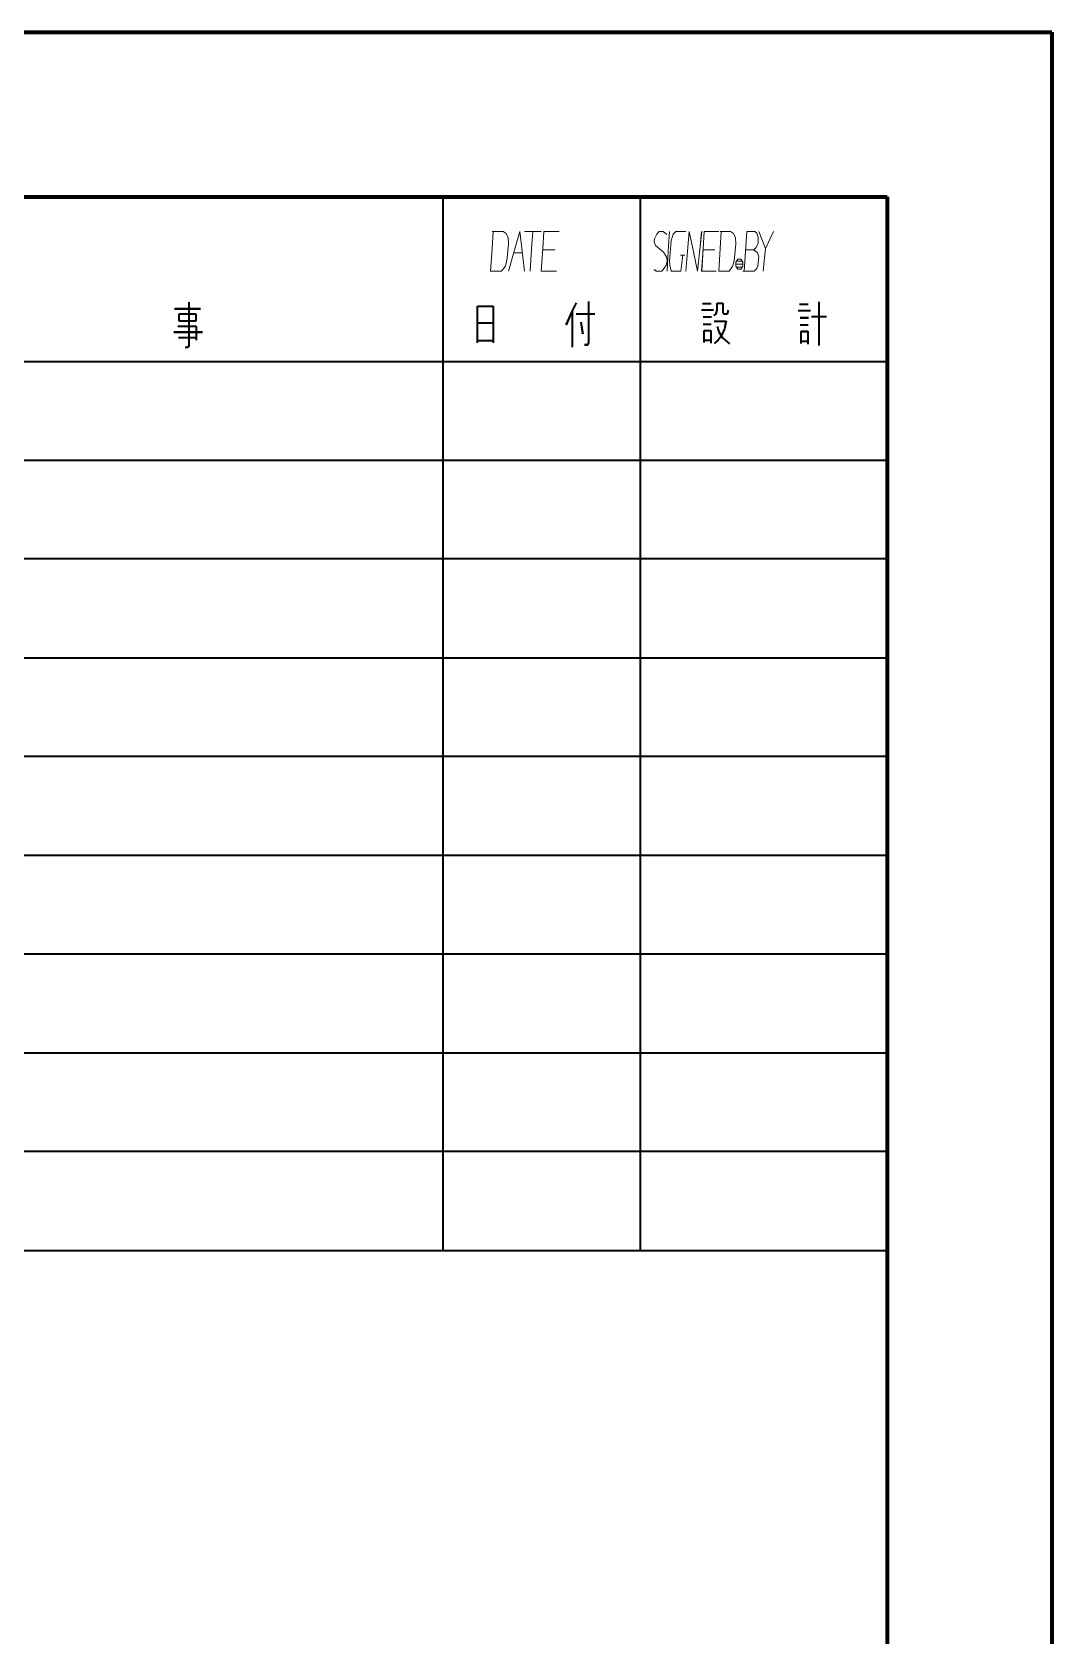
# Model space of a CAD drawing. Header units: millimetres. Extents: x 1333 to 104182, y -62616 to -5704.
# Drawn here: x 51342.1 to 51404.1, y -62119.7 to -62022.3 of the extents above; entities that cross this region are included whole.
import ezdxf

# ---------------------------------------------------------------- set-up
doc = ezdxf.new("R2010")
doc.units = ezdxf.units.MM
doc.header["$LTSCALE"] = 0.5
doc.layers.add('08', color=1, linetype='Continuous')
doc.layers.add('11', color=3, linetype='Continuous')

# ---------------------------------------------------------------- blocks, each defined once
blk = doc.blocks.new('999')
at = {"color": 7, "lineweight": 70}
for p, q in [((73401.98, -10161.12), (75924.98, -10161.12)), ((75924.98, -10161.12), (75924.98, -11943.12)), ((73476.98, -10191.12), (75894.98, -10191.12)), ((75894.98, -10191.12), (75894.98, -11913.12))]:
    blk.add_line(p, q, dxfattribs=at)
at = {"color": 7, "lineweight": 35}
for p, q in [((75813.98, -10191.12), (75813.98, -10383.12)), ((75849.98, -10193.69), (75849.98, -10383.12)), ((75558.98, -10221.12), (75894.98, -10221.12)), ((75558.98, -10239.12), (75894.98, -10239.12)), ((75894.98, -10257.12), (75558.98, -10257.12)), ((75558.98, -10275.12), (75894.98, -10275.12)), ((75894.98, -10293.12), (75558.98, -10293.12)), ((75558.98, -10311.12), (75894.98, -10311.12)), ((75894.98, -10329.12), (75558.98, -10329.12)), ((75558.98, -10347.12), (75894.98, -10347.12)), ((75894.98, -10365.12), (75558.98, -10365.12)), ((75558.98, -10383.12), (75894.98, -10383.12))]:
    blk.add_line(p, q, dxfattribs=at)
at = {"color": 7, "lineweight": 35, "ltscale": 0.021387}
blk.add_line((75849.98, -10191.12), (75849.98, -10193.69), dxfattribs=at)
at = {"color": 7, "lineweight": 35, "ltscale": 0.066351}
blk.add_line((75767.72, -10210.31), (75767.72, -10218.27), dxfattribs=at)
at = {"color": 7, "lineweight": 35, "ltscale": 0.013653}
blk.add_line((75838.27, -10210.44), (75837.59, -10211.94), dxfattribs=at)
at = {"color": 7, "lineweight": 35, "ltscale": 0.061975}
blk.add_line((75840.52, -10210.22), (75840.52, -10217.65), dxfattribs=at)
at = {"color": 7, "lineweight": 35, "ltscale": 0.012939}
for p, q in [((75861.34, -10210.57), (75862.89, -10210.57)), ((75879, -10210.71), (75880.56, -10210.71))]:
    blk.add_line(p, q, dxfattribs=at)
at = {"color": 7, "lineweight": 35, "ltscale": 0.008569}
blk.add_line((75864.01, -10210.5), (75865.04, -10210.5), dxfattribs=at)
at = {"color": 7, "lineweight": 35, "ltscale": 0.010867}
blk.add_line((75864.01, -10211.81), (75864.01, -10210.5), dxfattribs=at)
at = {"color": 7, "lineweight": 35, "ltscale": 0.014679}
blk.add_line((75865.04, -10210.5), (75865.04, -10212.27), dxfattribs=at)
at = {"color": 7, "lineweight": 35, "ltscale": 0.06644}
blk.add_line((75882.51, -10210.26), (75882.51, -10218.23), dxfattribs=at)
at = {"color": 7, "lineweight": 35, "ltscale": 0.039539}
blk.add_line((75765.11, -10211.52), (75769.85, -10211.52), dxfattribs=at)
at = {"color": 7, "lineweight": 35, "ltscale": 0.026208}
for p, q in [((75769.07, -10212.5), (75765.92, -10212.5)), ((75765.92, -10213.74), (75769.07, -10213.74))]:
    blk.add_line(p, q, dxfattribs=at)
at = {"color": 7, "lineweight": 35, "ltscale": 0.010318}
for p, q in [((75765.92, -10212.5), (75765.92, -10213.74)), ((75769.07, -10213.74), (75769.07, -10212.5))]:
    blk.add_line(p, q, dxfattribs=at)
at = {"color": 7, "lineweight": 35, "ltscale": 0.023889}
for p, q in [((75820.29, -10211.05), (75823.15, -10211.05)), ((75820.29, -10214.09), (75823.15, -10214.09)), ((75820.29, -10217.3), (75823.15, -10217.3))]:
    blk.add_line(p, q, dxfattribs=at)
at = {"color": 7, "lineweight": 35, "ltscale": 0.05564}
for p, q in [((75820.29, -10217.72), (75820.29, -10211.05)), ((75823.15, -10211.05), (75823.15, -10217.72))]:
    blk.add_line(p, q, dxfattribs=at)
at = {"color": 7, "lineweight": 35, "ltscale": 0.022995}
blk.add_line((75837.59, -10211.94), (75836.44, -10214.44), dxfattribs=at)
at = {"color": 7, "lineweight": 35, "ltscale": 0.054935}
blk.add_line((75837.59, -10211.94), (75837.59, -10218.53), dxfattribs=at)
at = {"color": 7, "lineweight": 35, "ltscale": 0.028345}
blk.add_line((75838.27, -10212.47), (75841.67, -10212.47), dxfattribs=at)
at = {"color": 7, "lineweight": 35, "ltscale": 0.018359}
for p, q in [((75861.11, -10211.72), (75863.31, -10211.72)), ((75878.77, -10211.85), (75880.98, -10211.85))]:
    blk.add_line(p, q, dxfattribs=at)
at = {"color": 7, "lineweight": 35, "ltscale": 0.012549}
blk.add_line((75861.44, -10213.02), (75862.95, -10213.02), dxfattribs=at)
at = {"color": 7, "lineweight": 35, "ltscale": 0.004377}
blk.add_line((75863.42, -10212.79), (75863.79, -10212.43), dxfattribs=at)
at = {"color": 7, "lineweight": 35, "ltscale": 0.017982}
blk.add_line((75863.44, -10213.82), (75865.59, -10213.8), dxfattribs=at)
at = {"color": 7, "lineweight": 35, "ltscale": 0.005456}
blk.add_line((75863.79, -10212.43), (75864.01, -10211.81), dxfattribs=at)
at = {"color": 7, "lineweight": 35, "ltscale": 0.002263}
blk.add_line((75865.04, -10212.27), (75865.21, -10212.47), dxfattribs=at)
at = {"color": 7, "lineweight": 35, "ltscale": 0.005359}
blk.add_line((75865.21, -10212.47), (75865.86, -10212.47), dxfattribs=at)
at = {"color": 7, "lineweight": 35, "ltscale": 0.012057}
blk.add_line((75865.59, -10213.8), (75865.31, -10215.22), dxfattribs=at)
at = {"color": 7, "lineweight": 35, "ltscale": 0.005774}
blk.add_line((75865.86, -10212.47), (75866.05, -10211.81), dxfattribs=at)
at = {"color": 7, "lineweight": 35, "ltscale": 0.012561}
blk.add_line((75879.11, -10213.16), (75880.61, -10213.16), dxfattribs=at)
at = {"color": 7, "lineweight": 35, "ltscale": 0.022827}
blk.add_line((75881.17, -10212.94), (75883.91, -10212.94), dxfattribs=at)
at = {"color": 7, "lineweight": 35, "ltscale": 0.043738}
blk.add_line((75764.97, -10215.77), (75770.22, -10215.77), dxfattribs=at)
at = {"color": 7, "lineweight": 35, "ltscale": 0.027844}
blk.add_line((75765.73, -10214.7), (75769.07, -10214.7), dxfattribs=at)
at = {"color": 7, "lineweight": 35, "ltscale": 0.026904}
blk.add_line((75765.84, -10216.75), (75769.07, -10216.75), dxfattribs=at)
at = {"color": 7, "lineweight": 35, "ltscale": 0.0211}
blk.add_line((75769.07, -10214.7), (75769.07, -10217.23), dxfattribs=at)
at = {"color": 7, "lineweight": 35, "ltscale": 0.017561}
blk.add_line((75839.17, -10213.99), (75839.48, -10216.08), dxfattribs=at)
at = {"color": 7, "lineweight": 35, "ltscale": 0.012463}
for p, q in [((75861.42, -10214.33), (75862.91, -10214.33)), ((75879.08, -10214.46), (75880.58, -10214.46))]:
    blk.add_line(p, q, dxfattribs=at)
at = {"color": 7, "lineweight": 35, "ltscale": 0.009998}
for p, q in [((75861.62, -10215.52), (75862.82, -10215.52)), ((75861.62, -10217.28), (75862.82, -10217.28))]:
    blk.add_line(p, q, dxfattribs=at)
at = {"color": 7, "lineweight": 35, "ltscale": 0.018304}
for p, q in [((75861.62, -10217.71), (75861.62, -10215.52)), ((75879.29, -10217.85), (75879.29, -10215.65))]:
    blk.add_line(p, q, dxfattribs=at)
at = {"color": 7, "lineweight": 35, "ltscale": 0.019257}
blk.add_line((75862.82, -10215.52), (75862.82, -10217.83), dxfattribs=at)
at = {"color": 7, "lineweight": 35, "ltscale": 0.008327}
blk.add_line((75864, -10214.78), (75864.27, -10215.74), dxfattribs=at)
at = {"color": 7, "lineweight": 35, "ltscale": 0.007985}
blk.add_line((75864.74, -10216.5), (75864.18, -10217.28), dxfattribs=at)
at = {"color": 7, "lineweight": 35, "ltscale": 0.010726}
blk.add_line((75864.27, -10215.74), (75864.98, -10216.82), dxfattribs=at)
at = {"color": 7, "lineweight": 35, "ltscale": 0.011689}
blk.add_line((75865.31, -10215.22), (75864.74, -10216.5), dxfattribs=at)
at = {"color": 7, "lineweight": 35, "ltscale": 0.009985}
for p, q in [((75879.29, -10215.65), (75880.49, -10215.65)), ((75879.29, -10217.41), (75880.49, -10217.41))]:
    blk.add_line(p, q, dxfattribs=at)
at = {"color": 7, "lineweight": 35, "ltscale": 0.01926}
blk.add_line((75880.49, -10215.65), (75880.49, -10217.96), dxfattribs=at)
at = {"color": 7, "lineweight": 35, "ltscale": 0.003943}
blk.add_line((75767.52, -10218.62), (75767.05, -10218.62), dxfattribs=at)
at = {"color": 7, "lineweight": 35, "ltscale": 0.003344}
blk.add_line((75767.72, -10218.27), (75767.52, -10218.62), dxfattribs=at)
at = {"color": 7, "lineweight": 35, "ltscale": 0.004773}
blk.add_line((75840.39, -10218.14), (75839.81, -10218.14), dxfattribs=at)
at = {"color": 7, "lineweight": 35, "ltscale": 0.00416}
blk.add_line((75840.52, -10217.65), (75840.39, -10218.14), dxfattribs=at)
at = {"color": 7, "lineweight": 35, "ltscale": 0.007735}
blk.add_line((75864.18, -10217.28), (75863.45, -10217.85), dxfattribs=at)
at = {"color": 7, "lineweight": 35, "ltscale": 0.013763}
blk.add_line((75864.98, -10216.82), (75866.21, -10217.92), dxfattribs=at)
at = {"color": 7, "lineweight": 13}
for points in [[(75822.7, -10204.67), (75824.71, -10204.67), (75825.33, -10203.86), (75825.61, -10203.05), (75825.75, -10202.24), (75825.96, -10199.72), (75825.89, -10198.64), (75825.54, -10197.83), (75824.99, -10197.47), (75822.98, -10197.47)], [(75823.18, -10197.47), (75822.98, -10200.53), (75822.7, -10204.67)], [(75825.96, -10204.67), (75826.99, -10201.07), (75828.03, -10197.47), (75828.45, -10201.07), (75828.87, -10204.67)], [(75828.87, -10197.47), (75831.92, -10197.47)], [(75829.91, -10204.67), (75830.18, -10200.62), (75830.39, -10197.47)], [(75834.69, -10204.67), (75831.92, -10204.67), (75832.19, -10200.62), (75832.4, -10197.47), (75835.17, -10197.47)], [(75852.5, -10204.4), (75852.9, -10204.67), (75853.89, -10204.67), (75854.68, -10203.68), (75854.88, -10202.78), (75854.75, -10202.06), (75854.22, -10201.25), (75852.77, -10199.99), (75852.5, -10199.36), (75852.57, -10198.82), (75852.96, -10197.92), (75853.43, -10197.47), (75854.15, -10197.47), (75854.81, -10198.01)], [(75854.88, -10204.67), (75855.08, -10201.07), (75855.28, -10197.47)], [(75857.72, -10201.79), (75857.39, -10204.67), (75855.61, -10204.67), (75855.34, -10203.59), (75855.28, -10202.78), (75855.61, -10199.18), (75855.94, -10197.92), (75856.47, -10197.47), (75858.25, -10197.47)], [(75858.25, -10204.67), (75858.58, -10201.07), (75858.91, -10197.47), (75859.7, -10201.16), (75860.43, -10204.67), (75860.83, -10200.8), (75861.16, -10197.47)], [(75863.8, -10204.67), (75861.16, -10204.67), (75861.42, -10200.62), (75861.62, -10197.47), (75864.26, -10197.47)], [(75864.26, -10204.67), (75866.18, -10204.67), (75866.77, -10203.86), (75867.04, -10203.05), (75867.17, -10202.24), (75867.37, -10199.72), (75867.3, -10198.64), (75866.97, -10197.83), (75866.44, -10197.47), (75864.52, -10197.47)], [(75864.72, -10197.47), (75864.52, -10200.53), (75864.26, -10204.67)], [(75868.69, -10204.67), (75870.73, -10204.67), (75871.2, -10204.22), (75871.4, -10203.77), (75871.59, -10202.15), (75871.33, -10201.34), (75870.67, -10200.8), (75871, -10200.44), (75871.46, -10199.63), (75871.46, -10198.55), (75871.2, -10197.74), (75870.87, -10197.47), (75869.41, -10197.47), (75869.15, -10201.07), (75868.88, -10204.67)], [(75871.59, -10197.47), (75872.78, -10200.53), (75872.39, -10204.67)], [(75872.78, -10200.53), (75874.24, -10197.47)], [(75826.93, -10201.34), (75828.45, -10201.34)], [(75832.19, -10200.8), (75834.41, -10200.8)], [(75857.32, -10201.79), (75858.12, -10201.79)], [(75861.42, -10200.8), (75863.53, -10200.8)], [(75870.67, -10200.8), (75869.15, -10200.8)], [(75868.69, -10203.41), (75867.37, -10203.41)], [(75867.5, -10202.87), (75868.55, -10202.87)], [(75867.5, -10203.95), (75868.55, -10203.95)]]:
    blk.add_lwpolyline(points, dxfattribs=at)
blk.add_lwpolyline([(75867.76, -10204.31), (75868.29, -10204.31), (75868.69, -10203.77), (75868.69, -10203.05), (75868.29, -10202.51), (75867.76, -10202.51), (75867.37, -10203.05), (75867.37, -10203.77)], close=True, dxfattribs=at)

msp = doc.modelspace()

# ---------------------------------------------------------------- linework, layer by layer
at = {"color": 7, "lineweight": 70}
for p, q in [((50563.067, -62022.279), (51404.067, -62022.279)), ((51404.067, -62022.279), (51404.067, -62616.279)), ((50588.067, -62032.279), (51394.067, -62032.279)), ((51394.067, -62032.279), (51394.067, -62606.279))]:
    msp.add_line(p, q, dxfattribs=at)
at = {"color": 7, "lineweight": 35}
for p, q in [((51367.067, -62032.279), (51367.067, -62096.279)), ((51379.067, -62033.134), (51379.067, -62096.279)), ((51282.067, -62042.279), (51394.067, -62042.279)), ((51282.067, -62048.279), (51394.067, -62048.279)), ((51394.067, -62054.279), (51282.067, -62054.279)), ((51282.067, -62060.279), (51394.067, -62060.279)), ((51394.067, -62066.279), (51282.067, -62066.279)), ((51282.067, -62072.279), (51394.067, -62072.279)), ((51394.067, -62078.279), (51282.067, -62078.279)), ((51282.067, -62084.279), (51394.067, -62084.279)), ((51394.067, -62090.279), (51282.067, -62090.279)), ((51282.067, -62096.279), (51394.067, -62096.279))]:
    msp.add_line(p, q, dxfattribs=at)
at = {"color": 7, "lineweight": 35, "ltscale": 0.021387}
msp.add_line((51379.067, -62032.279), (51379.067, -62033.134), dxfattribs=at)
at = {"color": 7, "lineweight": 35, "ltscale": 0.039539}
msp.add_line((51350.777, -62039.078), (51352.359, -62039.078), dxfattribs=at)
at = {"color": 7, "lineweight": 35, "ltscale": 0.066351}
msp.add_line((51351.648, -62038.675), (51351.648, -62041.329), dxfattribs=at)
at = {"color": 7, "lineweight": 35, "ltscale": 0.023889}
for p, q in [((51369.17, -62038.921), (51370.125, -62038.921)), ((51369.17, -62039.935), (51370.125, -62039.935)), ((51369.17, -62041.006), (51370.125, -62041.006))]:
    msp.add_line(p, q, dxfattribs=at)
at = {"color": 7, "lineweight": 35, "ltscale": 0.05564}
for p, q in [((51369.17, -62041.147), (51369.17, -62038.921)), ((51370.125, -62038.921), (51370.125, -62041.147))]:
    msp.add_line(p, q, dxfattribs=at)
at = {"color": 7, "lineweight": 35, "ltscale": 0.022995}
msp.add_line((51374.938, -62039.217), (51374.554, -62040.053), dxfattribs=at)
at = {"color": 7, "lineweight": 35, "ltscale": 0.013653}
msp.add_line((51375.164, -62038.72), (51374.938, -62039.217), dxfattribs=at)
at = {"color": 7, "lineweight": 35, "ltscale": 0.054935}
msp.add_line((51374.938, -62039.217), (51374.938, -62041.415), dxfattribs=at)
at = {"color": 7, "lineweight": 35, "ltscale": 0.061975}
msp.add_line((51375.913, -62038.645), (51375.913, -62041.124), dxfattribs=at)
at = {"color": 7, "lineweight": 35, "ltscale": 0.018359}
for p, q in [((51382.777, -62039.145), (51383.512, -62039.145)), ((51388.666, -62039.189), (51389.4, -62039.189))]:
    msp.add_line(p, q, dxfattribs=at)
at = {"color": 7, "lineweight": 35, "ltscale": 0.012939}
for p, q in [((51382.853, -62038.763), (51383.371, -62038.763)), ((51388.742, -62038.808), (51389.259, -62038.808))]:
    msp.add_line(p, q, dxfattribs=at)
at = {"color": 7, "lineweight": 35, "ltscale": 0.005456}
msp.add_line((51383.671, -62039.381), (51383.744, -62039.175), dxfattribs=at)
at = {"color": 7, "lineweight": 35, "ltscale": 0.008569}
msp.add_line((51383.744, -62038.74), (51384.086, -62038.74), dxfattribs=at)
at = {"color": 7, "lineweight": 35, "ltscale": 0.010867}
msp.add_line((51383.744, -62039.175), (51383.744, -62038.74), dxfattribs=at)
at = {"color": 7, "lineweight": 35, "ltscale": 0.014679}
msp.add_line((51384.086, -62038.74), (51384.086, -62039.328), dxfattribs=at)
at = {"color": 7, "lineweight": 35, "ltscale": 0.005774}
msp.add_line((51384.36, -62039.396), (51384.424, -62039.174), dxfattribs=at)
at = {"color": 7, "lineweight": 35, "ltscale": 0.06644}
msp.add_line((51389.912, -62038.659), (51389.912, -62041.316), dxfattribs=at)
at = {"color": 7, "lineweight": 35, "ltscale": 0.027844}
msp.add_line((51350.983, -62040.138), (51352.097, -62040.138), dxfattribs=at)
at = {"color": 7, "lineweight": 35, "ltscale": 0.026208}
for p, q in [((51352.097, -62039.407), (51351.049, -62039.407)), ((51351.049, -62039.819), (51352.097, -62039.819))]:
    msp.add_line(p, q, dxfattribs=at)
at = {"color": 7, "lineweight": 35, "ltscale": 0.010318}
for p, q in [((51351.049, -62039.407), (51351.049, -62039.819)), ((51352.097, -62039.819), (51352.097, -62039.407))]:
    msp.add_line(p, q, dxfattribs=at)
at = {"color": 7, "lineweight": 35, "ltscale": 0.0211}
msp.add_line((51352.097, -62040.138), (51352.097, -62040.982), dxfattribs=at)
at = {"color": 7, "lineweight": 35, "ltscale": 0.028345}
msp.add_line((51375.164, -62039.396), (51376.297, -62039.396), dxfattribs=at)
at = {"color": 7, "lineweight": 35, "ltscale": 0.017561}
msp.add_line((51375.463, -62039.903), (51375.566, -62040.598), dxfattribs=at)
at = {"color": 7, "lineweight": 35, "ltscale": 0.012463}
for p, q in [((51382.88, -62040.014), (51383.378, -62040.014)), ((51388.768, -62040.059), (51389.267, -62040.059))]:
    msp.add_line(p, q, dxfattribs=at)
at = {"color": 7, "lineweight": 35, "ltscale": 0.012549}
msp.add_line((51382.888, -62039.579), (51383.39, -62039.579), dxfattribs=at)
at = {"color": 7, "lineweight": 35, "ltscale": 0.004377}
msp.add_line((51383.546, -62039.503), (51383.671, -62039.381), dxfattribs=at)
at = {"color": 7, "lineweight": 35, "ltscale": 0.017982}
msp.add_line((51383.553, -62039.846), (51384.272, -62039.839), dxfattribs=at)
at = {"color": 7, "lineweight": 35, "ltscale": 0.008327}
msp.add_line((51383.74, -62040.167), (51383.831, -62040.487), dxfattribs=at)
at = {"color": 7, "lineweight": 35, "ltscale": 0.002263}
msp.add_line((51384.086, -62039.328), (51384.146, -62039.396), dxfattribs=at)
at = {"color": 7, "lineweight": 35, "ltscale": 0.005359}
msp.add_line((51384.146, -62039.396), (51384.36, -62039.396), dxfattribs=at)
at = {"color": 7, "lineweight": 35, "ltscale": 0.012057}
msp.add_line((51384.272, -62039.839), (51384.177, -62040.311), dxfattribs=at)
at = {"color": 7, "lineweight": 35, "ltscale": 0.012561}
msp.add_line((51388.776, -62039.624), (51389.278, -62039.624), dxfattribs=at)
at = {"color": 7, "lineweight": 35, "ltscale": 0.022827}
msp.add_line((51389.465, -62039.554), (51390.378, -62039.554), dxfattribs=at)
at = {"color": 7, "lineweight": 35, "ltscale": 0.043738}
msp.add_line((51350.731, -62040.494), (51352.48, -62040.494), dxfattribs=at)
at = {"color": 7, "lineweight": 35, "ltscale": 0.026904}
msp.add_line((51351.021, -62040.823), (51352.097, -62040.823), dxfattribs=at)
at = {"color": 7, "lineweight": 35, "ltscale": 0.00416}
msp.add_line((51375.913, -62041.124), (51375.87, -62041.284), dxfattribs=at)
at = {"color": 7, "lineweight": 35, "ltscale": 0.009998}
for p, q in [((51382.948, -62040.411), (51383.348, -62040.411)), ((51382.948, -62040.998), (51383.348, -62040.998))]:
    msp.add_line(p, q, dxfattribs=at)
at = {"color": 7, "lineweight": 35, "ltscale": 0.018304}
for p, q in [((51382.948, -62041.143), (51382.948, -62040.411)), ((51388.837, -62041.187), (51388.837, -62040.455))]:
    msp.add_line(p, q, dxfattribs=at)
at = {"color": 7, "lineweight": 35, "ltscale": 0.019257}
msp.add_line((51383.348, -62040.411), (51383.348, -62041.181), dxfattribs=at)
at = {"color": 7, "lineweight": 35, "ltscale": 0.007735}
msp.add_line((51383.801, -62040.998), (51383.557, -62041.189), dxfattribs=at)
at = {"color": 7, "lineweight": 35, "ltscale": 0.007985}
msp.add_line((51383.987, -62040.739), (51383.801, -62040.998), dxfattribs=at)
at = {"color": 7, "lineweight": 35, "ltscale": 0.010726}
msp.add_line((51383.831, -62040.487), (51384.067, -62040.845), dxfattribs=at)
at = {"color": 7, "lineweight": 35, "ltscale": 0.011689}
msp.add_line((51384.177, -62040.311), (51383.987, -62040.739), dxfattribs=at)
at = {"color": 7, "lineweight": 35, "ltscale": 0.013763}
msp.add_line((51384.067, -62040.845), (51384.478, -62041.211), dxfattribs=at)
at = {"color": 7, "lineweight": 35, "ltscale": 0.009985}
for p, q in [((51388.837, -62040.455), (51389.236, -62040.455)), ((51388.837, -62041.043), (51389.236, -62041.043))]:
    msp.add_line(p, q, dxfattribs=at)
at = {"color": 7, "lineweight": 35, "ltscale": 0.01926}
msp.add_line((51389.236, -62040.455), (51389.236, -62041.226), dxfattribs=at)
at = {"color": 7, "lineweight": 35, "ltscale": 0.003943}
msp.add_line((51351.581, -62041.445), (51351.423, -62041.445), dxfattribs=at)
at = {"color": 7, "lineweight": 35, "ltscale": 0.003344}
msp.add_line((51351.648, -62041.329), (51351.581, -62041.445), dxfattribs=at)
at = {"color": 7, "lineweight": 35, "ltscale": 0.004773}
msp.add_line((51375.87, -62041.284), (51375.679, -62041.284), dxfattribs=at)
at = {"color": 3}
msp.add_lwpolyline([(50563.067, -62022.279), (51404.067, -62022.279), (51404.067, -62616.279), (50563.067, -62616.279)], close=True, dxfattribs=at)
msp.add_lwpolyline([(50563.067, -62022.279), (51404.067, -62022.279), (51404.067, -62616.279), (50563.067, -62616.279)], close=True, dxfattribs=at)
at = {"color": 7, "lineweight": 13}
for points in [[(51369.974, -62036.796), (51370.644, -62036.796), (51370.851, -62036.526), (51370.944, -62036.256), (51370.99, -62035.986), (51371.059, -62035.146), (51371.036, -62034.786), (51370.921, -62034.516), (51370.736, -62034.396), (51370.066, -62034.396)], [(51370.135, -62034.396), (51370.066, -62035.416), (51369.974, -62036.796)], [(51371.059, -62036.796), (51371.406, -62035.596), (51371.752, -62034.396), (51371.891, -62035.596), (51372.03, -62036.796)], [(51372.03, -62034.396), (51373.046, -62034.396)], [(51372.376, -62036.796), (51372.468, -62035.446), (51372.538, -62034.396)], [(51373.97, -62036.796), (51373.046, -62036.796), (51373.138, -62035.446), (51373.208, -62034.396), (51374.132, -62034.396)], [(51379.908, -62036.706), (51380.04, -62036.796), (51380.371, -62036.796), (51380.635, -62036.466), (51380.701, -62036.166), (51380.657, -62035.926), (51380.481, -62035.656), (51379.996, -62035.236), (51379.908, -62035.026), (51379.93, -62034.846), (51380.062, -62034.546), (51380.216, -62034.396), (51380.459, -62034.396), (51380.679, -62034.576)], [(51380.701, -62036.796), (51380.767, -62035.596), (51380.833, -62034.396)], [(51381.648, -62035.836), (51381.538, -62036.796), (51380.943, -62036.796), (51380.855, -62036.436), (51380.833, -62036.166), (51380.943, -62034.966), (51381.053, -62034.546), (51381.229, -62034.396), (51381.824, -62034.396)], [(51381.824, -62036.796), (51381.934, -62035.596), (51382.044, -62034.396), (51382.308, -62035.626), (51382.551, -62036.796), (51382.683, -62035.506), (51382.793, -62034.396)], [(51383.674, -62036.796), (51382.793, -62036.796), (51382.881, -62035.446), (51382.947, -62034.396), (51383.828, -62034.396)], [(51383.828, -62036.796), (51384.466, -62036.796), (51384.665, -62036.526), (51384.753, -62036.256), (51384.797, -62035.986), (51384.863, -62035.146), (51384.841, -62034.786), (51384.731, -62034.516), (51384.554, -62034.396), (51383.916, -62034.396)], [(51383.982, -62034.396), (51383.916, -62035.416), (51383.828, -62036.796)], [(51385.303, -62036.796), (51385.986, -62036.796), (51386.14, -62036.646), (51386.206, -62036.496), (51386.272, -62035.956), (51386.184, -62035.686), (51385.964, -62035.506), (51386.074, -62035.386), (51386.228, -62035.116), (51386.228, -62034.756), (51386.14, -62034.486), (51386.03, -62034.396), (51385.545, -62034.396), (51385.457, -62035.596), (51385.369, -62036.796)], [(51386.272, -62034.396), (51386.668, -62035.416), (51386.536, -62036.796)], [(51386.668, -62035.416), (51387.153, -62034.396)], [(51371.383, -62035.686), (51371.891, -62035.686)], [(51373.138, -62035.506), (51373.878, -62035.506)], [(51381.516, -62035.836), (51381.78, -62035.836)], [(51382.881, -62035.506), (51383.586, -62035.506)], [(51384.907, -62036.196), (51385.259, -62036.196)], [(51385.964, -62035.506), (51385.457, -62035.506)], [(51385.303, -62036.376), (51384.863, -62036.376)], [(51384.907, -62036.556), (51385.259, -62036.556)]]:
    msp.add_lwpolyline(points, dxfattribs=at)
msp.add_lwpolyline([(51384.995, -62036.676), (51385.171, -62036.676), (51385.303, -62036.496), (51385.303, -62036.256), (51385.171, -62036.076), (51384.995, -62036.076), (51384.863, -62036.256), (51384.863, -62036.496)], close=True, dxfattribs=at)
at = {"layer": '11'}
msp.add_lwpolyline([(50563.067, -62022.279), (51404.067, -62022.279), (51404.067, -62616.279), (50563.067, -62616.279)], close=True, dxfattribs=at)
msp.add_lwpolyline([(50563.067, -62022.279), (51404.067, -62022.279), (51404.067, -62616.279), (50563.067, -62616.279)], close=True, dxfattribs=at)

# ---------------------------------------------------------------- block references
at = {"layer": '08', "color": 55, "xscale": 0.3333333333430346, "yscale": 0.3333333333357587, "zscale": 0.3333333333333333}
msp.add_blockref('999', (26095.741, -58635.239), dxfattribs=at)

doc.saveas('drawing.dxf')
